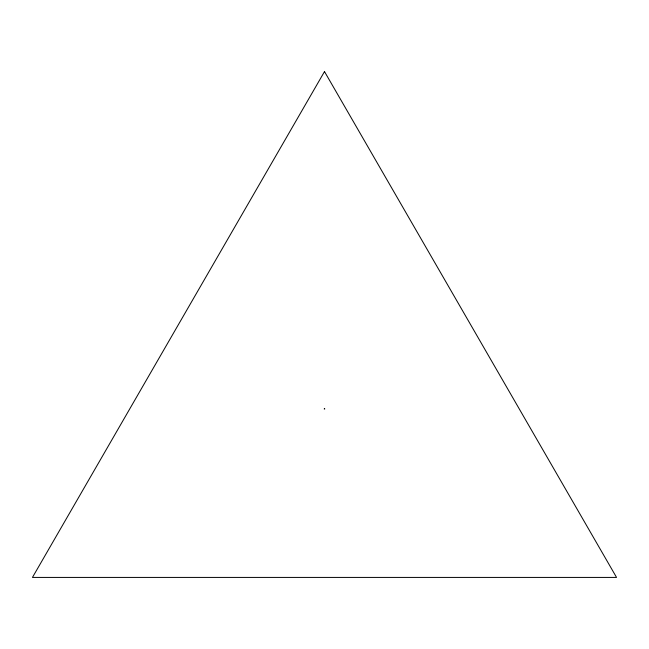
<?xml version="1.0" encoding="UTF-8"?>
<svg xmlns="http://www.w3.org/2000/svg" width="649" height="649" viewBox="0 0 649 649"><rect width="100%" height="100%" fill="white"/><g stroke="black" fill="none" stroke-linecap="round" stroke-linejoin="round"><path stroke-width="0.97" d="M324.5 71.577L32.45 577.423L616.55 577.423L324.5 71.577M324.5 408.472L324.208 408.975L324.792 408.975L324.5 408.472"/></g></svg>
